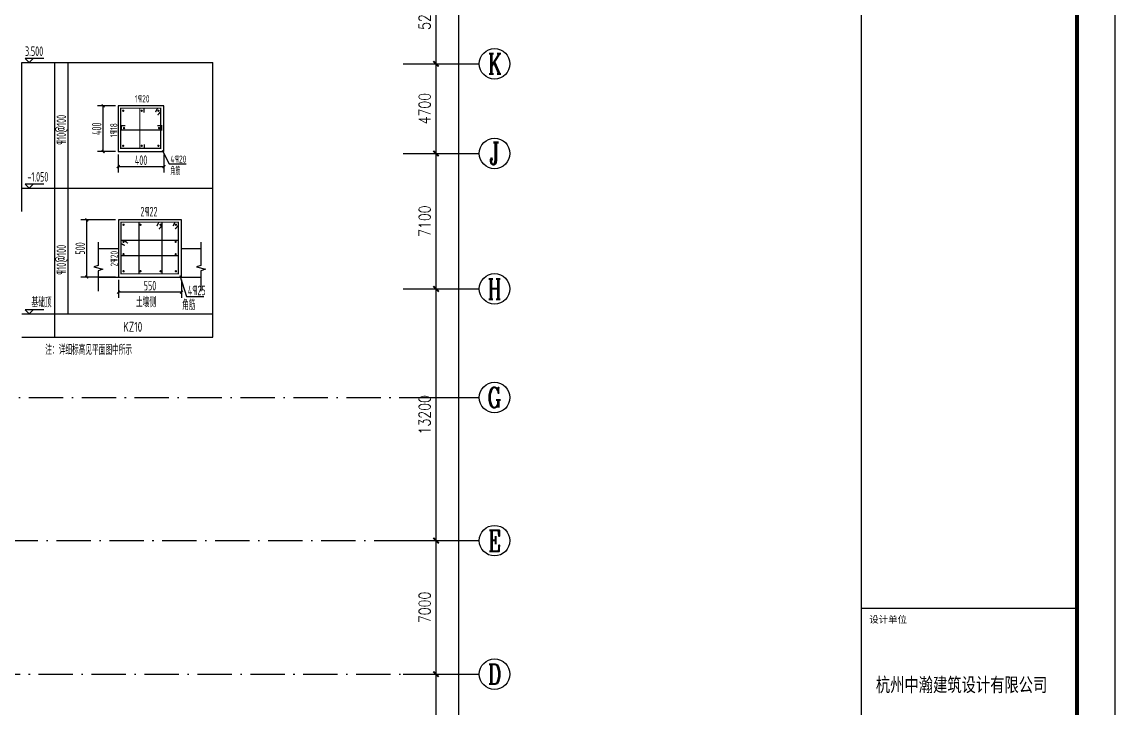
# Model space of a CAD drawing. Extents: x 2468086 to 6957054, y -3413633 to -667223.
# Drawn here: x 5186033 to 5243351, y -1218249 to -1182269 of the extents above; entities that cross this region are included whole.
import ezdxf
from ezdxf.enums import TextEntityAlignment as Align

# ---------------------------------------------------------------- set-up
doc = ezdxf.new("R2010")
doc.units = 0
doc.header["$LTSCALE"] = 100
doc.header["$MEASUREMENT"] = 0
doc.linetypes.add('2', pattern=[18.5, 12, -3, 0.5, -3])
doc.layers.get('0').update_dxf_attribs({"linetype": 'CONTINUOUS'})
doc.layers.get('DEFPOINTS').update_dxf_attribs({"linetype": 'CONTINUOUS'})
for name, color, linetype in [('AXIS', 3, 'CONTINUOUS'), ('AXIS_TEXT', 7, 'CONTINUOUS'), ('DIM', 8, 'CONTINUOUS'), ('PUB_TITLE', 4, 'CONTINUOUS'), ('THIN', 7, 'CONTINUOUS'), ('墙__实线', 3, 'CONTINUOUS'), ('支座钢筋', 1, 'CONTINUOUS'), ('柱填充', 43, 'CONTINUOUS'), ('轴线__尺寸数字', 7, 'CONTINUOUS'), ('轴线__点划线', 252, '2')]:
    doc.layers.add(name, color=color, linetype=linetype)
doc.styles.add('_TCH_AXIS', font='COMPLEX', dxfattribs={"bigfont": 'GBCBIG'})
doc.styles.add('DIM_FONT', font='SIMPLEX.shx', dxfattribs={"width": 0.8})
doc.styles.add('GB', font='gbxwxt.shx', dxfattribs={"width": 0.7, "height": 500, "bigfont": 'gbhzfs.shx'})
doc.styles.add('H1', font='SimSun.ttf')
doc.styles.add('STYLEN3', font='', dxfattribs={"width": 2, "height": 2.5})
doc.styles.get('STYLEN3').set_extended_font_data('楷体_GB2312')
doc.dimstyles.new('DIMN200', dxfattribs={"dimscale": 2, "dimtxt": 300, "dimasz": 100, "dimexe": 250, "dimexo": 300, "dimgap": 150, "dimtad": 1, "dimdec": 0, "dimzin": 0, "dimdsep": 46, "dimtxsty": 'DIM_FONT', "dimblk": 'ARCHTICK', "dimcen": 0.09, "dimclrt": 7, "dimazin": 2, "dimtfac": 1, "dimtdec": 0, "dimtix": 1, "dimtmove": 2, "dimatfit": 3, "dimldrblk": 'ARCHTICK', "dimfxl": 1, "dimtolj": 1, "dimtzin": 0, "dimarcsym": 0})
doc.dimstyles.new('LYSDIM1', dxfattribs={"dimtxt": 375, "dimasz": 1.5, "dimexe": 300, "dimexo": 150, "dimgap": 90, "dimtad": 1, "dimdec": 0, "dimzin": 0, "dimdsep": 46, "dimtxsty": 'GB', "dimblk1": 'JT', "dimblk2": 'JT', "dimsah": 1, "dimcen": 0, "dimclrt": 7, "dimadec": 0, "dimazin": 0, "dimtfac": 1, "dimtdec": 0, "dimtix": 1, "dimtmove": 2, "dimatfit": 3, "dimldrblk": 'JT', "dimfxl": 1, "dimtolj": 1, "dimtzin": 0, "dimarcsym": 0})

# ---------------------------------------------------------------- blocks, each defined once
blk = doc.blocks.new('_ARCHTICK')
at = {"color": 0, "const_width": 0.5}
blk.add_lwpolyline([(-0.71, -0.71), (0.71, 0.71)], dxfattribs=at)
blk = doc.blocks.new('*D2815')
at = {"layer": 'AXIS', "color": 0, "lineweight": -2, "transparency": 16777216}
for p, q in [((5206622, -1216468), (5208249, -1216468)), ((5207749, -1224468), (5207749, -1216468)), ((5206622, -1224468), (5208249, -1224468))]:
    blk.add_line(p, q, dxfattribs=at)
at = {"layer": 'DEFPOINTS', "color": 0, "transparency": 16777216}
for p in [(5206022, -1216468), (5207749, -1216468), (5206022, -1224468)]:
    blk.add_point(p, dxfattribs=at)
at = {"layer": 'AXIS', "color": 0, "lineweight": -2, "transparency": 16777216, "xscale": 200, "yscale": 200, "zscale": 200}
for p, rotation in [((5207749, -1216468), 90), ((5207749, -1224468), 270)]:
    blk.add_blockref('_ARCHTICK', p, dxfattribs=dict(at, rotation=rotation))
at = {"layer": 'AXIS', "color": 7, "transparency": 16777216, "insert": (5207149, -1220468), "char_height": 600, "attachment_point": 5, "rotation": 90, "style": 'DIM_FONT'}
blk.add_mtext('\\A1;8000', dxfattribs=at)
blk = doc.blocks.new('*D2816')
at = {"layer": 'AXIS', "color": 0, "lineweight": -2, "transparency": 16777216}
for p, q in [((5206622, -1209468), (5208249, -1209468)), ((5207749, -1216468), (5207749, -1209468)), ((5206622, -1216468), (5208249, -1216468))]:
    blk.add_line(p, q, dxfattribs=at)
at = {"layer": 'DEFPOINTS', "color": 0, "transparency": 16777216}
for p in [(5206022, -1209468), (5207749, -1209468), (5206022, -1216468)]:
    blk.add_point(p, dxfattribs=at)
at = {"layer": 'AXIS', "color": 0, "lineweight": -2, "transparency": 16777216, "xscale": 200, "yscale": 200, "zscale": 200}
for p, rotation in [((5207749, -1209468), 90), ((5207749, -1216468), 270)]:
    blk.add_blockref('_ARCHTICK', p, dxfattribs=dict(at, rotation=rotation))
at = {"layer": 'AXIS', "color": 7, "transparency": 16777216, "insert": (5207149, -1212968), "char_height": 600, "attachment_point": 5, "rotation": 90, "style": 'DIM_FONT'}
blk.add_mtext('\\A1;7000', dxfattribs=at)
blk = doc.blocks.new('*D2817')
at = {"layer": 'AXIS', "color": 0, "lineweight": -2, "transparency": 16777216}
for p, q in [((5206622, -1196268), (5208249, -1196268)), ((5207749, -1209468), (5207749, -1196268)), ((5206622, -1209468), (5208249, -1209468))]:
    blk.add_line(p, q, dxfattribs=at)
at = {"layer": 'DEFPOINTS', "color": 0, "transparency": 16777216}
for p in [(5206022, -1196268), (5207749, -1196268), (5206022, -1209468)]:
    blk.add_point(p, dxfattribs=at)
at = {"layer": 'AXIS', "color": 0, "lineweight": -2, "transparency": 16777216, "xscale": 200, "yscale": 200, "zscale": 200}
for p, rotation in [((5207749, -1196268), 90), ((5207749, -1209468), 270)]:
    blk.add_blockref('_ARCHTICK', p, dxfattribs=dict(at, rotation=rotation))
at = {"layer": 'AXIS', "color": 7, "transparency": 16777216, "insert": (5207149, -1202868), "char_height": 600, "attachment_point": 5, "rotation": 90, "style": 'DIM_FONT'}
blk.add_mtext('\\A1;13200', dxfattribs=at)
blk = doc.blocks.new('*D2818')
at = {"layer": 'AXIS', "color": 0, "lineweight": -2, "transparency": 16777216}
for p, q in [((5206622, -1189168), (5208249, -1189168)), ((5207749, -1196268), (5207749, -1189168)), ((5206622, -1196268), (5208249, -1196268))]:
    blk.add_line(p, q, dxfattribs=at)
at = {"layer": 'DEFPOINTS', "color": 0, "transparency": 16777216}
for p in [(5206022, -1189168), (5207749, -1189168), (5206022, -1196268)]:
    blk.add_point(p, dxfattribs=at)
at = {"layer": 'AXIS', "color": 0, "lineweight": -2, "transparency": 16777216, "xscale": 200, "yscale": 200, "zscale": 200}
for p, rotation in [((5207749, -1189168), 90), ((5207749, -1196268), 270)]:
    blk.add_blockref('_ARCHTICK', p, dxfattribs=dict(at, rotation=rotation))
at = {"layer": 'AXIS', "color": 7, "transparency": 16777216, "insert": (5207149, -1192718), "char_height": 600, "attachment_point": 5, "rotation": 90, "style": 'DIM_FONT'}
blk.add_mtext('\\A1;7100', dxfattribs=at)
blk = doc.blocks.new('*D2819')
at = {"layer": 'AXIS', "color": 0, "lineweight": -2, "transparency": 16777216}
for p, q in [((5206622, -1184468), (5208249, -1184468)), ((5207749, -1189168), (5207749, -1184468)), ((5206622, -1189168), (5208249, -1189168))]:
    blk.add_line(p, q, dxfattribs=at)
at = {"layer": 'DEFPOINTS', "color": 0, "transparency": 16777216}
for p in [(5206022, -1184468), (5207749, -1184468), (5206022, -1189168)]:
    blk.add_point(p, dxfattribs=at)
at = {"layer": 'AXIS', "color": 0, "lineweight": -2, "transparency": 16777216, "xscale": 200, "yscale": 200, "zscale": 200}
for p, rotation in [((5207749, -1184468), 90), ((5207749, -1189168), 270)]:
    blk.add_blockref('_ARCHTICK', p, dxfattribs=dict(at, rotation=rotation))
at = {"layer": 'AXIS', "color": 7, "transparency": 16777216, "insert": (5207149, -1186818), "char_height": 600, "attachment_point": 5, "rotation": 90, "style": 'DIM_FONT'}
blk.add_mtext('\\A1;4700', dxfattribs=at)
blk = doc.blocks.new('*D2820')
at = {"layer": 'AXIS', "color": 0, "lineweight": -2, "transparency": 16777216}
for p, q in [((5206622, -1179268), (5208249, -1179268)), ((5207749, -1184468), (5207749, -1179268)), ((5206622, -1184468), (5208249, -1184468))]:
    blk.add_line(p, q, dxfattribs=at)
at = {"layer": 'DEFPOINTS', "color": 0, "transparency": 16777216}
for p in [(5206022, -1179268), (5207749, -1179268), (5206022, -1184468)]:
    blk.add_point(p, dxfattribs=at)
at = {"layer": 'AXIS', "color": 0, "lineweight": -2, "transparency": 16777216, "xscale": 200, "yscale": 200, "zscale": 200}
for p, rotation in [((5207749, -1179268), 90), ((5207749, -1184468), 270)]:
    blk.add_blockref('_ARCHTICK', p, dxfattribs=dict(at, rotation=rotation))
at = {"layer": 'AXIS', "color": 7, "transparency": 16777216, "insert": (5207149, -1181868), "char_height": 600, "attachment_point": 5, "rotation": 90, "style": 'DIM_FONT'}
blk.add_mtext('\\A1;5200', dxfattribs=at)
blk = doc.blocks.new('*D2834')
at = {"layer": 'AXIS', "color": 0, "lineweight": -2, "transparency": 16777216}
for p, q in [((5206622, -1102768), (5209449, -1102768)), ((5208949, -1236968), (5208949, -1102768)), ((5206622, -1236968), (5209449, -1236968))]:
    blk.add_line(p, q, dxfattribs=at)
at = {"layer": 'DEFPOINTS', "color": 0, "transparency": 16777216}
for p in [(5206022, -1102768), (5208949, -1102768), (5206022, -1236968)]:
    blk.add_point(p, dxfattribs=at)
at = {"layer": 'AXIS', "color": 0, "lineweight": -2, "transparency": 16777216, "xscale": 200, "yscale": 200, "zscale": 200}
for p, rotation in [((5208949, -1102768), 90), ((5208949, -1236968), 270)]:
    blk.add_blockref('_ARCHTICK', p, dxfattribs=dict(at, rotation=rotation))
at = {"layer": 'AXIS', "color": 7, "transparency": 16777216, "insert": (5208349, -1169868), "char_height": 600, "attachment_point": 5, "rotation": 90, "style": 'DIM_FONT'}
blk.add_mtext('\\A1;134200', dxfattribs=at)
blk = doc.blocks.new('BG')
for p, q in [((-649, 177), (177, 177)), ((-177, 177), (0, 0)), ((177, 177), (0, 0))]:
    blk.add_line(p, q)
blk = doc.blocks.new('JT')
at = {"layer": '轴线__尺寸数字', "const_width": 45}
blk.add_lwpolyline([(-50, -50), (50, 50)], dxfattribs=at)
blk.add_lwpolyline([(-50, -50), (50, 50)], dxfattribs=at)
blk = doc.blocks.new('*D3872')
at = {"layer": 'DEFPOINTS', "color": 0, "transparency": 16777216}
for p in [(5191101, -1195649), (5194401, -1195649), (5191101, -1196438)]:
    blk.add_point(p, dxfattribs=at)
at = {"layer": 'DIM', "color": 0, "lineweight": -2, "transparency": 16777216}
for p, q in [((5191101, -1195799), (5191101, -1196738)), ((5194401, -1195799), (5194401, -1196738)), ((5194400, -1196438), (5191103, -1196438))]:
    blk.add_line(p, q, dxfattribs=at)
at = {"layer": 'DIM', "color": 0, "lineweight": -2, "transparency": 16777216, "xscale": 1.5, "yscale": 1.5, "zscale": 1.5, "rotation": 180}
blk.add_blockref('JT', (5191101, -1196438), dxfattribs=at)
at = {"layer": 'DIM', "color": 0, "lineweight": -2, "transparency": 16777216, "xscale": 1.5, "yscale": 1.5, "zscale": 1.5}
blk.add_blockref('JT', (5194401, -1196438), dxfattribs=at)
at = {"layer": 'DIM', "color": 7, "transparency": 16777216, "insert": (5192751, -1196098), "char_height": 500, "attachment_point": 5, "style": 'GB'}
blk.add_mtext('\\A1;550', dxfattribs=at)
blk = doc.blocks.new('*D3873')
at = {"layer": 'DEFPOINTS', "color": 0, "transparency": 16777216}
for p in [(5189432, -1192649), (5191101, -1192649), (5191101, -1195649)]:
    blk.add_point(p, dxfattribs=at)
at = {"layer": 'DIM', "color": 0, "lineweight": -2, "transparency": 16777216}
for p, q in [((5190951, -1192649), (5189132, -1192649)), ((5189432, -1195648), (5189432, -1192651)), ((5190951, -1195649), (5189132, -1195649))]:
    blk.add_line(p, q, dxfattribs=at)
at = {"layer": 'DIM', "color": 0, "lineweight": -2, "transparency": 16777216, "xscale": 1.5, "yscale": 1.5, "zscale": 1.5}
for p, rotation in [((5189432, -1192649), 90), ((5189432, -1195649), 270)]:
    blk.add_blockref('JT', p, dxfattribs=dict(at, rotation=rotation))
at = {"layer": 'DIM', "color": 7, "transparency": 16777216, "insert": (5189092, -1194149), "char_height": 500, "attachment_point": 5, "rotation": 90, "style": 'GB'}
blk.add_mtext('\\A1;500', dxfattribs=at)
blk = doc.blocks.new('*D3874')
at = {"layer": 'DEFPOINTS', "color": 0, "transparency": 16777216}
for p in [(5191084, -1189072), (5193484, -1189072), (5191084, -1189861)]:
    blk.add_point(p, dxfattribs=at)
at = {"layer": 'DIM', "color": 0, "lineweight": -2, "transparency": 16777216}
for p, q in [((5191084, -1189222), (5191084, -1190161)), ((5193484, -1189222), (5193484, -1190161)), ((5193483, -1189861), (5191086, -1189861))]:
    blk.add_line(p, q, dxfattribs=at)
at = {"layer": 'DIM', "color": 0, "lineweight": -2, "transparency": 16777216, "xscale": 1.5, "yscale": 1.5, "zscale": 1.5, "rotation": 180}
blk.add_blockref('JT', (5191084, -1189861), dxfattribs=at)
at = {"layer": 'DIM', "color": 0, "lineweight": -2, "transparency": 16777216, "xscale": 1.5, "yscale": 1.5, "zscale": 1.5}
blk.add_blockref('JT', (5193484, -1189861), dxfattribs=at)
at = {"layer": 'DIM', "color": 7, "transparency": 16777216, "insert": (5192284, -1189521), "char_height": 500, "attachment_point": 5, "style": 'GB'}
blk.add_mtext('\\A1;400', dxfattribs=at)
blk = doc.blocks.new('*D3875')
at = {"layer": 'DEFPOINTS', "color": 0, "transparency": 16777216}
for p in [(5190295, -1186672), (5191084, -1186672), (5191084, -1189072)]:
    blk.add_point(p, dxfattribs=at)
at = {"layer": 'DIM', "color": 0, "lineweight": -2, "transparency": 16777216}
for p, q in [((5190934, -1186672), (5189995, -1186672)), ((5190295, -1189070), (5190295, -1186673)), ((5190934, -1189072), (5189995, -1189072))]:
    blk.add_line(p, q, dxfattribs=at)
at = {"layer": 'DIM', "color": 0, "lineweight": -2, "transparency": 16777216, "xscale": 1.5, "yscale": 1.5, "zscale": 1.5}
for p, rotation in [((5190295, -1186672), 90), ((5190295, -1189072), 270)]:
    blk.add_blockref('JT', p, dxfattribs=dict(at, rotation=rotation))
at = {"layer": 'DIM', "color": 7, "transparency": 16777216, "insert": (5189955, -1187872), "char_height": 500, "attachment_point": 5, "rotation": 90, "style": 'GB'}
blk.add_mtext('\\A1;400', dxfattribs=at)
blk = doc.blocks.new('a00')
at = {"layer": 'PUB_TITLE'}
for p, q in [((2363030, 4206231), (2363030, 4370431)), ((2374330, 4206231), (2374330, 4370431)), ((2363030, 4251135), (2374330, 4251135))]:
    blk.add_line(p, q, dxfattribs=at)
blk.add_lwpolyline([(2049330, 4204231), (2376330, 4204231), (2376330, 4372431), (2049330, 4372431)], close=True, dxfattribs=at)
at = {"layer": 'PUB_TITLE', "const_width": 200}
blk.add_lwpolyline([(2054330, 4206231), (2374330, 4206231), (2374330, 4370431), (2054330, 4370431)], close=True, dxfattribs=at)
at = {"layer": 'PUB_TITLE', "style": 'STYLEN3'}
blk.add_text('设计单位', height=353.3, dxfattribs=at).set_placement((2364428, 4250560), align=Align.MIDDLE)
at = {"layer": 'PUB_TITLE', "style": 'H1', "width": 0.75}
blk.add_text('杭州中瀚建筑设计有限公司', height=732.5, dxfattribs=at).set_placement((2363785, 4246760))

msp = doc.modelspace()

# ---------------------------------------------------------------- linework, layer by layer
for p, q in [((5186033.3, -1192202.6), (5186033.3, -1184402.4)), ((5186033.3, -1192202.6), (5186033.3, -1184402.4)), ((5186033.3, -1192202.6), (5186033.3, -1184402.4)), ((5186033.3, -1192202.6), (5186033.3, -1184402.4)), ((5186033.3, -1184402.4), (5196039, -1184402.4)), ((5187757, -1192202.6), (5187757, -1184402.4)), ((5188455.4, -1190991.5), (5188455.4, -1184402.4)), ((5196039, -1192202.6), (5196039, -1184402.4)), ((5193397, -1188995.8), (5193749.9, -1189720.3)), ((5193749.9, -1189720.3), (5194655.5, -1189720.3)), ((5186033.3, -1190991.5), (5196039, -1190991.5)), ((5187757, -1198791.7), (5187757, -1190991.5)), ((5188455.4, -1197580.6), (5188455.4, -1190991.5)), ((5196039, -1198791.7), (5196039, -1190991.5)), ((5194313.9, -1195573.1), (5194666.8, -1196666.9)), ((5194666.8, -1196666.9), (5195572.4, -1196666.9)), ((5186033.3, -1197580.6), (5196039, -1197580.6)), ((5186033.3, -1198791.7), (5196039, -1198791.7))]:
    msp.add_line(p, q)
for points in [[(5191084.2, -1186671.9), (5191084.2, -1189071.9), (5193484.2, -1189071.9), (5193484.2, -1186671.9), (5191084.2, -1186671.9)], [(5191101.1, -1192649.2), (5191101.1, -1195649.2), (5194401.1, -1195649.2), (5194401.1, -1192649.2), (5191101.1, -1192649.2)]]:
    msp.add_lwpolyline(points)
at = {"layer": 'AXIS'}
for p, q in [((5206021.8, -1184467.8), (5210016.5, -1184467.8)), ((5206021.8, -1189167.8), (5210016.5, -1189167.8)), ((5206021.8, -1196267.8), (5210016.5, -1196267.8)), ((5206021.8, -1201967.6), (5210016.5, -1201967.6)), ((5206021.8, -1209467.6), (5210016.5, -1209467.6)), ((5206021.8, -1216467.6), (5210016.5, -1216467.6))]:
    msp.add_line(p, q, dxfattribs=at)
for centre in [(5210816.5, -1184467.8), (5210816.5, -1189167.8), (5210816.5, -1196267.8), (5210816.5, -1201967.6), (5210816.5, -1209467.6), (5210816.5, -1216467.6)]:
    msp.add_circle(centre, 800, dxfattribs=at)
at = {"layer": 'THIN'}
for points in [[(5190041.5, -1193821.8), (5190041.5, -1195040), (5189806.9, -1195114.7), (5190276.2, -1195242.7), (5190041.5, -1195317.3), (5190041.5, -1196391.8)], [(5195423.2, -1193821.8), (5195423.2, -1195040), (5195188.6, -1195114.7), (5195657.9, -1195242.7), (5195423.2, -1195317.3), (5195423.2, -1196391.8)]]:
    msp.add_lwpolyline(points, dxfattribs=at)
at = {"layer": '支座钢筋', "const_width": 67.5}
for points in [[(5191208.2, -1186794), (5193317, -1186794), (5193317, -1188902.8), (5191208.2, -1188902.8)], [(5191225.1, -1192771.3), (5194233.9, -1192771.3), (5194233.9, -1195480.2), (5191225.1, -1195480.2)], [(5192172.8, -1192771.3), (5193386.1, -1192771.3), (5193386.1, -1195480.2), (5192172.8, -1195480.2)], [(5191225.1, -1194532.4), (5191225.1, -1193719.1), (5194233.9, -1193719.1), (5194233.9, -1194532.4)]]:
    msp.add_lwpolyline(points, close=True, dxfattribs=at)
at = {"layer": '支座钢筋', "const_width": 60}
for points in [[(5191316.1, -1186928.4, 1), (5191376.1, -1186928.4, 1)], [(5192286.4, -1186928.4, 1), (5192346.4, -1186928.4, 1)], [(5193161.9, -1186928.4, 1), (5193221.9, -1186928.4, 1)], [(5191389.7, -1187869.7, -1), (5191389.7, -1187809.7, -1)], [(5193227.7, -1187869.7, -1), (5193227.7, -1187809.7, -1)], [(5191316.1, -1188766.4, 1), (5191376.1, -1188766.4, 1)], [(5192286.4, -1188766.4, 1), (5192346.4, -1188766.4, 1)], [(5193161.9, -1188766.4, 1), (5193221.9, -1188766.4, 1)], [(5191333, -1192905.7, 1), (5191393, -1192905.7, 1)], [(5192221.4, -1192905.7, 1), (5192281.4, -1192905.7, 1)], [(5193337.6, -1192905.7, -1), (5193277.6, -1192905.7, -1)], [(5194078.7, -1192905.7, 1), (5194138.7, -1192905.7, 1)], [(5191359.5, -1193771.9, -1), (5191359.5, -1193831.9, -1)], [(5194097.5, -1193766.7, -1), (5194097.5, -1193826.7, -1)], [(5191359.5, -1194479.6, 1), (5191359.5, -1194419.6, 1)], [(5194097.5, -1194484.8, 1), (5194097.5, -1194424.8, 1)], [(5191333, -1195343.7, 1), (5191393, -1195343.7, 1)], [(5192221.4, -1195343.7, 1), (5192281.4, -1195343.7, 1)], [(5193337.6, -1195343.7, -1), (5193277.6, -1195343.7, -1)], [(5194078.7, -1195343.7, 1), (5194138.7, -1195343.7, 1)]]:
    msp.add_lwpolyline(points, format="xyb", close=True, dxfattribs=at)
at = {"layer": '支座钢筋', "const_width": 67.5}
for points in [[(5192440.7, -1187025.4), (5192440.7, -1186794), (5192219, -1186794), (5192219, -1188902.8), (5192447.7, -1188902.8), (5192447.7, -1188692.8)], [(5193040.6, -1186996.9), (5193146.3, -1186800.2)], [(5193153.2, -1187159), (5193318.9, -1186962.4)], [(5193130.7, -1187715.4), (5193362.1, -1187715.4), (5193362.1, -1187937.1), (5191253.2, -1187937.1), (5191253.2, -1187708.4), (5191463.3, -1187708.4)], [(5193109.7, -1192974.2), (5193215.4, -1192777.5)], [(5193957.4, -1192974.2), (5194063.2, -1192777.5)], [(5193222.3, -1193136.4), (5193388, -1192939.7)], [(5194070.1, -1193136.4), (5194235.8, -1192939.7)], [(5191427.9, -1193995.6), (5191231.3, -1193889.9)], [(5191590.1, -1193883), (5191393.4, -1193717.2)]]:
    msp.add_lwpolyline(points, dxfattribs=at)
at = {"layer": '柱填充'}
for p, q in [((5190094.7, -1194149.2), (5191101.1, -1194149.2)), ((5194401.1, -1194149.2), (5195423.2, -1194149.2)), ((5190094.7, -1195649.2), (5191101.1, -1195649.2)), ((5194401.1, -1195649.2), (5195423.2, -1195649.2))]:
    msp.add_line(p, q, dxfattribs=at)
at = {"layer": '轴线__点划线', "ltscale": 1.5}
for p, q in [((5033770.8, -1201967.6), (5210016.5, -1201967.6)), ((4929770.8, -1209467.6), (5210016.5, -1209467.6)), ((4923288.4, -1216467.6), (5210016.5, -1216467.6))]:
    msp.add_line(p, q, dxfattribs=at)

# ---------------------------------------------------------------- block references
at = {"xscale": -1.181250000139698, "yscale": 1.181250000139698, "zscale": 1.18125}
for p in [(5186413.1, -1184402.4), (5186413.1, -1190991.5), (5186413.1, -1197580.6)]:
    msp.add_blockref('BG', p, dxfattribs=at)
at = {"layer": '墙__实线'}
msp.add_blockref('a00', (2867020.5, -5464147.8), dxfattribs=at)

# ---------------------------------------------------------------- texts
at = {"style": 'GB', "width": 0.7}
for s, height, p in [('3.500', 500, (5186198.9, -1184056.2)), ('1¶20', 375, (5191960.2, -1186490)), ('4¶20', 375, (5193820.8, -1189652.5)), ('角筋', 375, (5193820.8, -1190283.6)), ('-1.050', 500, (5186323.9, -1190645.3)), ('2¶22', 500, (5192247.9, -1192467.4)), ('4¶25', 500, (5194737.7, -1196599.1)), ('基础顶', 500, (5186539.3, -1197234.4)), ('土壤侧', 500, (5192019.9, -1197225.7)), ('角筋', 500, (5194437.7, -1197369.5)), ('注：详细标高见平面图中所示', 500, (5187261.8, -1199722.8))]:
    msp.add_text(s, height=height, dxfattribs=at).set_placement(p)
for s, height, p in [('¶10@100', 500, (5188352.5, -1188719.7)), ('1¶18', 375, (5191039.3, -1188316.2)), ('¶10@100', 500, (5188352.5, -1195533.1)), ('2¶20', 375, (5191056.2, -1195093.5))]:
    msp.add_text(s, height=height, rotation=90, dxfattribs=at).set_placement(p)
at = {"color": 4, "style": 'GB', "width": 0.8}
msp.add_text('KZ10', height=525, dxfattribs=at).set_placement((5191346, -1198520))
at = {"layer": 'AXIS_TEXT', "style": '_TCH_AXIS'}
for s, height, width, p, p2 in [('K', 1065, 0.736842, (5210461.4, -1185000.3), (5211171.5, -1185000.3)), ('J', 1155.7, 0.909091, (5210541.3, -1189745.7), (5211091.6, -1189745.7)), ('H', 1065, 0.7, (5210461.4, -1196800.3), (5211171.5, -1196800.3)), ('G', 1041.6, 0.833333, (5210444.5, -1202488.4), (5211188.4, -1202488.4)), ('E', 1088.3, 0.8125, (5210479.6, -1210011.8), (5211153.3, -1210011.8)), ('D', 1065, 0.823529, (5210461.4, -1217000.1), (5211171.5, -1217000.1))]:
    msp.add_text(s, height=height, dxfattribs=dict(at, width=width)).set_placement(p, p2, align=Align.FIT)

# ---------------------------------------------------------------- dimensions: what is measured, and where the dimension line sits
at = {"layer": 'AXIS'}
for p1, p2, distance, picture, middle in [((5206021.8, -1236967.6), (5206021.8, -1102767.8), -2927.6, '*D2834', (5208349.4, -1169867.7)), ((5206021.8, -1184467.8), (5206021.8, -1179267.8), -1727.6, '*D2820', (5207149.4, -1181867.8)), ((5206021.8, -1189167.8), (5206021.8, -1184467.8), -1727.6, '*D2819', (5207149.4, -1186817.8)), ((5206021.8, -1196267.8), (5206021.8, -1189167.8), -1727.6, '*D2818', (5207149.4, -1192717.8)), ((5206021.8, -1209467.6), (5206021.8, -1196267.8), -1727.6, '*D2817', (5207149.4, -1202867.7)), ((5206021.8, -1216467.6), (5206021.8, -1209467.6), -1727.6, '*D2816', (5207149.4, -1212967.6)), ((5206021.8, -1224467.6), (5206021.8, -1216467.6), -1727.6, '*D2815', (5207149.4, -1220467.6))]:
    dim = msp.add_aligned_dim(p1=p1, p2=p2, distance=distance, dimstyle='DIMN200', dxfattribs=at)
    dim.commit()
    dim.dimension.update_dxf_attribs({"geometry": picture, "text_midpoint": middle})
at = {"layer": 'DIM'}
for base, p1, p2, picture, middle in [((5190295.1, -1186671.9), (5191084.2, -1189071.9), (5191084.2, -1186671.9), '*D3875', (5189955, -1187871.9)), ((5189432, -1192649.2), (5191101.1, -1195649.2), (5191101.1, -1192649.2), '*D3873', (5189091.9, -1194149.2))]:
    dim = msp.add_linear_dim(base=base, p1=p1, p2=p2, angle=270, dimstyle='LYSDIM1', override={"dimlfac": 0.166667}, dxfattribs=at)
    dim.commit()
    dim.dimension.update_dxf_attribs({"geometry": picture, "text_midpoint": middle})
for base, p1, p2, picture, middle in [((5191084.2, -1189861), (5193484.2, -1189071.9), (5191084.2, -1189071.9), '*D3874', (5192284.2, -1189520.9)), ((5191101.1, -1196438.3), (5194401.1, -1195649.2), (5191101.1, -1195649.2), '*D3872', (5192751.1, -1196098.2))]:
    dim = msp.add_linear_dim(base=base, p1=p1, p2=p2, dimstyle='LYSDIM1', override={"dimlfac": 0.166667}, dxfattribs=at)
    dim.commit()
    dim.dimension.update_dxf_attribs({"geometry": picture, "text_midpoint": middle})

doc.saveas('drawing.dxf')
